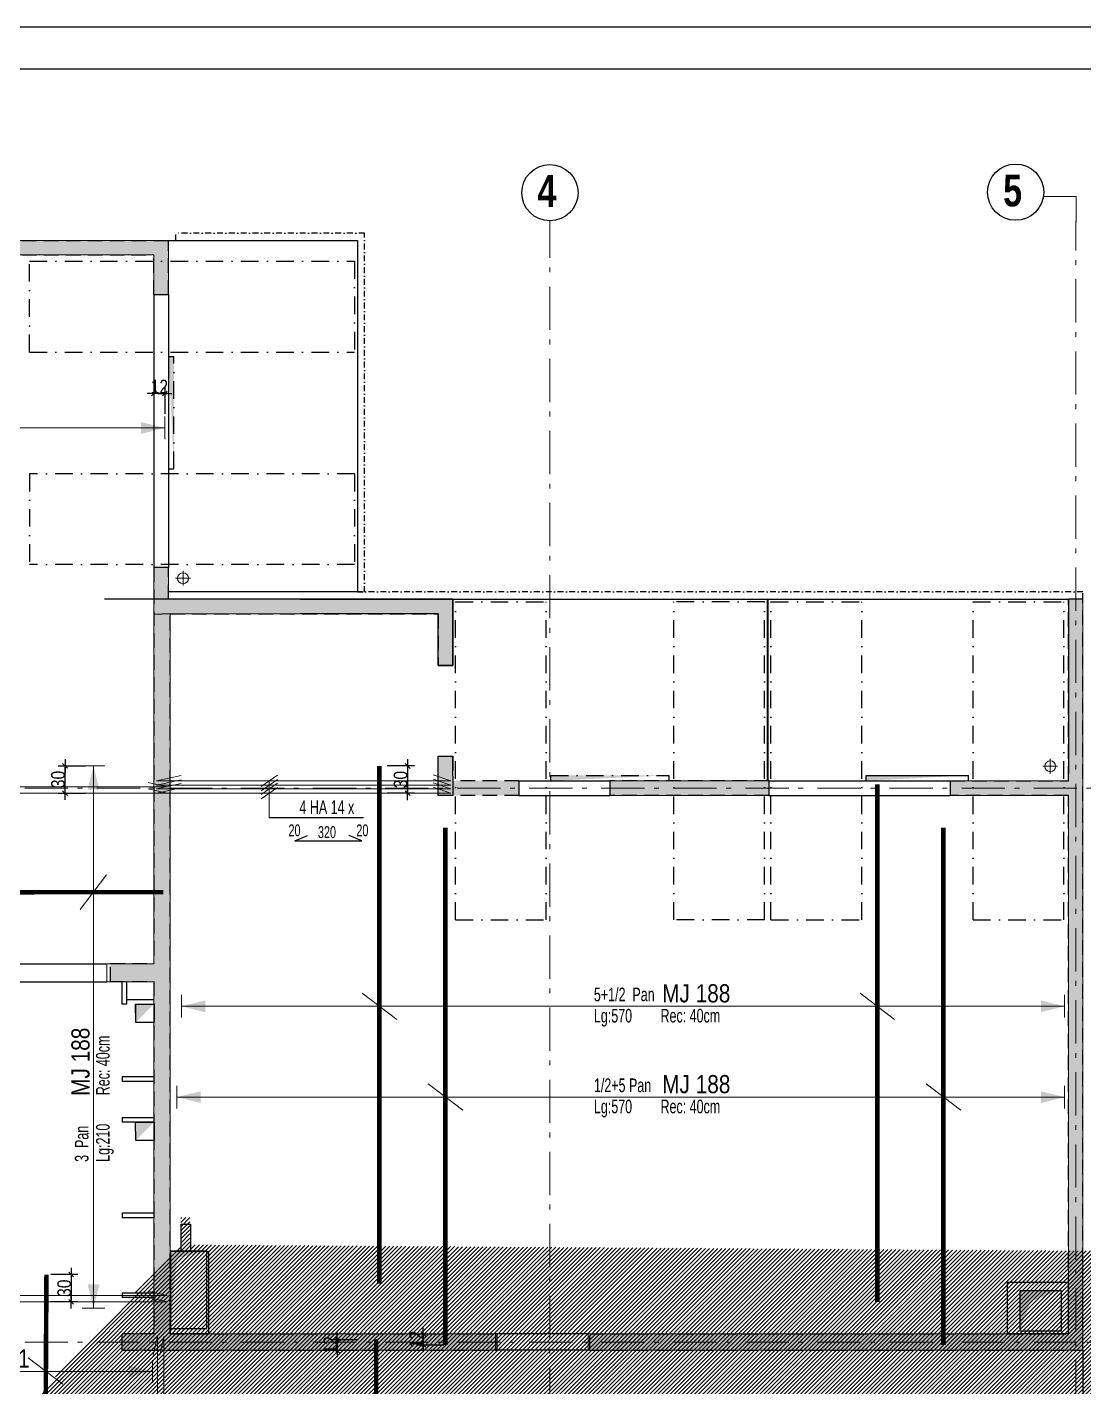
# Model space of a CAD drawing. Header units: centimetres. Extents: x 35662 to 42652, y -17547 to -13347.
# Drawn here: x 38978 to 40141, y -14844 to -13347 of the extents above; entities that cross this region are included whole.
import ezdxf
from ezdxf.enums import TextEntityAlignment as Align

# ---------------------------------------------------------------- set-up
doc = ezdxf.new("R2010")
doc.units = ezdxf.units.CM
doc.header["$LTSCALE"] = 25.4
doc.header["$PDMODE"] = 1
doc.header["$PDSIZE"] = -2
for name, pattern in [('CACHEX2', [19.05, 12.7, -6.35]), ('Style de ligne -6', [1.04164, 0.625, -0.20828, 0.06943, -0.13893]), ('TIRETPTX2', [50.8, 25.4, -12.7, 0, -12.7])]:
    doc.linetypes.add(name, pattern=pattern)
for name, color, linetype in [('01_ARMA_INF', 50, 'Continuous'), ('01_cote_gen', 4, 'Continuous'), ('01_linteaux', 2, 'Continuous'), ('01_murs_sup', 2, 'CACHEX2'), ('01_poch_poteaux', 250, 'Continuous'), ('01_resv', 32, 'Continuous'), ('01_texte', 230, 'Continuous'), ('AA_COTES', 2, 'Continuous')]:
    doc.layers.add(name, color=color, linetype=linetype)
for name, color, linetype, lineweight in [('01_murs_coup', 5, 'Continuous', 60), ('01_résv', 32, 'Continuous', 9), ('01_tram_axes', 2, 'TIRETPTX2', 9), ('B Général', 7, 'Continuous', 5)]:
    doc.layers.add(name, color=color, linetype=linetype, lineweight=lineweight)
doc.styles.add('impact', font='impact.ttf')
doc.styles.add('PATIO', font='ARIALN.TTF')
doc.styles.add('STYLE2', font='ARIALN.TTF')
doc.dimstyles.new('JB50', dxfattribs={"dimscale": 0.1, "dimtxt": 150, "dimasz": 15, "dimexe": 0.1, "dimexo": 0.1, "dimgap": 0.09, "dimtad": 1, "dimdec": 1, "dimdsep": 46, "dimtxsty": 'STYLE2', "dimblk1": 'BOND_G', "dimblk2": 'BOND_D', "dimsah": 1, "dimcen": 1.5, "dimdle": 0.01, "dimse1": 1, "dimse2": 1, "dimclrd": 4, "dimclre": 2, "dimclrt": 6, "dimazin": 2, "dimtfac": 2.333333, "dimtdec": 1, "dimtix": 1, "dimtmove": 2, "dimatfit": 3, "dimldrblk": 'BOND_G', "dimfxl": 1, "dimtolj": 1, "dimtzin": 0, "dimarcsym": 0})
pattern_1 = [(135, (-1376.8596, -4351.756), (-11.2253202, 9e-16), [7.9375, -7.9375])]

# ---------------------------------------------------------------- blocks, each defined once
blk = doc.blocks.new('BOND_G')
at = {"layer": 'AA_COTES', "color": 0}
for p, q in [((0, -5), (0, 15)), ((5, 0), (-5, 0)), ((1.77, 1.77), (-1.77, -1.77))]:
    blk.add_line(p, q, dxfattribs=at)
blk = doc.blocks.new('BOND_D')
at = {"layer": 'AA_COTES', "color": 0}
for p, q in [((5, 0), (-5, 0)), ((-1.77, -1.77), (1.77, 1.77)), ((0, 5), (0, -15))]:
    blk.add_line(p, q, dxfattribs=at)
blk = doc.blocks.new('*D6')
at = {"color": 4, "lineweight": -2, "transparency": 16777216}
for p, q in [((39414.1, -14784.1), (39414.1, -14782.6)), ((39414.1, -14785.6), (39414.1, -14797.6)), ((39414.1, -14799.1), (39414.1, -14800.6))]:
    blk.add_line(p, q, dxfattribs=at)
at = {"layer": 'Defpoints', "color": 0, "transparency": 16777216}
for p in [(39417.5, -14785.6), (39414.1, -14797.6), (39877, -14797.6)]:
    blk.add_point(p, dxfattribs=at)
at = {"color": 4, "lineweight": -2, "transparency": 16777216, "xscale": 1.5, "yscale": 1.5, "zscale": 1.5}
for name, p, rotation in [('BOND_G', (39414.1, -14785.6), 270), ('BOND_D', (39414.1, -14797.6), 90)]:
    blk.add_blockref(name, p, dxfattribs=dict(at, rotation=rotation))
at = {"color": 6, "transparency": 16777216, "insert": (39406.5, -14791.6), "char_height": 15, "attachment_point": 5, "rotation": 90, "style": 'STYLE2'}
blk.add_mtext('\\A1;12', dxfattribs=at)
blk = doc.blocks.new('*D7')
at = {"color": 4, "lineweight": -2, "transparency": 16777216}
blk.add_line((39396.8, -14161.7), (39396.8, -14188.7), dxfattribs=at)
at = {"layer": 'Defpoints', "color": 0, "transparency": 16777216}
for p in [(39365.7, -14160.2), (39383.9, -14190.2), (39396.8, -14190.2)]:
    blk.add_point(p, dxfattribs=at)
at = {"color": 4, "lineweight": -2, "transparency": 16777216, "xscale": 1.5, "yscale": 1.5, "zscale": 1.5}
for name, p, rotation in [('BOND_G', (39396.8, -14160.2), 90), ('BOND_D', (39396.8, -14190.2), 270)]:
    blk.add_blockref(name, p, dxfattribs=dict(at, rotation=rotation))
at = {"color": 6, "transparency": 16777216, "insert": (39389.1, -14175.2), "char_height": 15, "attachment_point": 5, "rotation": 90, "style": 'STYLE2'}
blk.add_mtext('\\A1;30', dxfattribs=at)
blk = doc.blocks.new('*D11')
at = {"color": 4, "lineweight": -2, "transparency": 16777216}
for p, q in [((39319.3, -14790.1), (39319.3, -14788.6)), ((39319.3, -14791.6), (39319.3, -14803.6)), ((39319.3, -14805.1), (39319.3, -14806.6))]:
    blk.add_line(p, q, dxfattribs=at)
at = {"layer": 'Defpoints', "color": 0, "transparency": 16777216}
for p in [(39319.3, -14803.6), (39349.4, -14803.6), (39362.2, -14791.6)]:
    blk.add_point(p, dxfattribs=at)
at = {"color": 4, "lineweight": -2, "transparency": 16777216, "xscale": 1.5, "yscale": 1.5, "zscale": 1.5}
for name, p, rotation in [('BOND_G', (39319.3, -14791.6), 270), ('BOND_D', (39319.3, -14803.6), 90)]:
    blk.add_blockref(name, p, dxfattribs=dict(at, rotation=rotation))
at = {"color": 6, "transparency": 16777216, "insert": (39311.8, -14797.6), "char_height": 15, "attachment_point": 5, "rotation": 90, "style": 'STYLE2'}
blk.add_mtext('\\A1;12', dxfattribs=at)
blk = doc.blocks.new('*D13')
at = {"color": 4, "lineweight": -2, "transparency": 16777216}
blk.add_line((39026.3, -14721.7), (39026.3, -14748.7), dxfattribs=at)
at = {"layer": 'Defpoints', "color": 0, "transparency": 16777216}
for p in [(38999.1, -14720.2), (38990, -14750.2), (39026.3, -14750.2)]:
    blk.add_point(p, dxfattribs=at)
at = {"color": 4, "lineweight": -2, "transparency": 16777216, "xscale": 1.5, "yscale": 1.5, "zscale": 1.5}
for name, p, rotation in [('BOND_G', (39026.3, -14720.2), 90), ('BOND_D', (39026.3, -14750.2), 270)]:
    blk.add_blockref(name, p, dxfattribs=dict(at, rotation=rotation))
at = {"color": 6, "transparency": 16777216, "insert": (39018.7, -14735.2), "char_height": 15, "attachment_point": 5, "rotation": 90, "style": 'STYLE2'}
blk.add_mtext('\\A1;30', dxfattribs=at)
blk = doc.blocks.new('*D15')
at = {"color": 4, "lineweight": -2, "transparency": 16777216}
blk.add_line((39019.6, -14188.6), (39019.6, -14161.6), dxfattribs=at)
at = {"layer": 'Defpoints', "color": 0, "transparency": 16777216}
for p in [(39019.6, -14160.1), (39028.7, -14160.1), (39028.7, -14190.1)]:
    blk.add_point(p, dxfattribs=at)
at = {"color": 4, "lineweight": -2, "transparency": 16777216, "xscale": 1.5, "yscale": 1.5, "zscale": 1.5}
for name, p, rotation in [('BOND_D', (39019.6, -14160.1), 90), ('BOND_G', (39019.6, -14190.1), 270)]:
    blk.add_blockref(name, p, dxfattribs=dict(at, rotation=rotation))
at = {"color": 6, "transparency": 16777216, "insert": (39011.9, -14175.1), "char_height": 15, "attachment_point": 5, "rotation": 90, "style": 'STYLE2'}
blk.add_mtext('\\A1;30', dxfattribs=at)
blk = doc.blocks.new('*D16')
at = {"color": 4, "lineweight": -2, "transparency": 16777216}
for p, q in [((39116, -13750.1), (39114.5, -13750.1)), ((39129.5, -13750.1), (39117.5, -13750.1)), ((39131, -13750.1), (39132.5, -13750.1))]:
    blk.add_line(p, q, dxfattribs=at)
at = {"layer": 'Defpoints', "color": 0, "transparency": 16777216}
for p in [(39117.5, -13750.1), (39117.5, -13763.1), (39129.5, -13775.6)]:
    blk.add_point(p, dxfattribs=at)
at = {"color": 4, "lineweight": -2, "transparency": 16777216, "xscale": 1.5, "yscale": 1.5, "zscale": 1.5}
blk.add_blockref('BOND_D', (39117.5, -13750.1), dxfattribs=at)
at = {"color": 4, "lineweight": -2, "transparency": 16777216, "xscale": 1.5, "yscale": 1.5, "zscale": 1.5, "rotation": 180}
blk.add_blockref('BOND_G', (39129.5, -13750.1), dxfattribs=at)
at = {"color": 6, "transparency": 16777216, "insert": (39123.5, -13742.5), "char_height": 15, "attachment_point": 5, "style": 'STYLE2'}
blk.add_mtext('\\A1;12', dxfattribs=at)

msp = doc.modelspace()

# ---------------------------------------------------------------- hatches: boundary and pattern name
at = {"layer": '01_murs_sup'}
h = msp.add_hatch(dxfattribs=at)
h.set_pattern_fill('DASH', color=256, scale=2.5, angle=135)
h.set_pattern_definition(pattern_1)
h.paths.add_polyline_path([(38178.58, -13671.44), (38173.7, -13656.19, 0.053996), (37933.23, -13774.64), (37942.35, -13787.8, -0.0537335)])
h.paths.add_polyline_path([(37779.47, -13911.19, -0.0212749), (37860.14, -13844.74), (37851.02, -13831.57, 0.0228439), (37763.47, -13904.08), (37763.47, -14117.54), (37779.47, -14117.54)])
h.paths.add_polyline_path([(39133.48, -13581.57), (38657.44, -13581.57), (38657.44, -13597.57), (39117.48, -13597.57), (39117.48, -13641.58), (39133.48, -13641.58)])
h.paths.add_polyline_path([(39446.48, -13976.58), (39133.48, -13976.58), (39133.48, -13941.58), (39117.48, -13941.58), (39117.48, -14377.56), (39069.48, -14377.56), (39069.48, -14397.56), (39117.48, -14397.56), (39117.48, -14785.56), (39082.48, -14785.56), (39082.48, -14803.56), (39495.48, -14803.56), (39495.48, -14785.56), (39135.47, -14785.56), (39135.47, -13992.58), (39430.48, -13992.58), (39430.48, -14049.58), (39446.48, -14049.58)])
h = msp.add_hatch(dxfattribs=at)
h.set_pattern_fill('DASH', color=256, scale=2.5, angle=135)
h.set_pattern_definition(pattern_1)
h.paths.add_polyline_path([(38385.48, -13615.73, -0.0351438), (38557.04, -13597.57), (38557.04, -13590.51), (38556.88, -13581.57, 0.0587084), (38268.95, -13625.72), (38273.83, -13640.97, -0.0191623), (38365.48, -13619.45), (38365.48, -14460.51), (38574.48, -14460.51), (38574.48, -14785.56), (38333.48, -14785.56), (38333.48, -14803.56), (38592.48, -14803.56), (38592.48, -14755.56), (38767.48, -14755.56), (38767.48, -14552.56), (38932.48, -14552.56), (38932.48, -14755.56), (38952.48, -14755.56), (38952.48, -14530.56), (38932.48, -14530.56), (38932.48, -14536.56), (38592.48, -14536.56), (38592.48, -14196.56), (38932.48, -14196.56), (38932.48, -14397.56), (38967.48, -14397.56), (38967.48, -14377.56), (38952.48, -14377.56), (38952.48, -14176.56), (38574.48, -14176.56), (38574.48, -14442.51), (38385.48, -14442.51)])
h.paths.add_polyline_path([(38665.48, -14556.56), (38665.48, -14735.56), (38592.48, -14735.56), (38592.48, -14556.56)], flags=16)
h.paths.add_polyline_path([(38747.48, -14556.56), (38747.48, -14735.56), (38683.48, -14735.56), (38683.48, -14556.56)], flags=16)
h.paths.add_polyline_path([(39519.48, -14176.56), (39446.48, -14176.56), (39446.48, -14149.58), (39430.48, -14149.58), (39430.48, -14192.56), (39519.48, -14192.56)])
h.paths.add_polyline_path([(39794.48, -14176.56), (39619.48, -14176.56), (39619.48, -14192.56), (39794.48, -14192.56)], flags=17)
h.paths.add_polyline_path([(40140.48, -13976.56), (40124.48, -13976.56), (40124.48, -14176.56), (39994.48, -14176.56), (39994.48, -14192.56), (40124.48, -14192.56), (40124.48, -14785.56), (39597.48, -14785.56), (39597.48, -14803.56), (40140.48, -14803.56)])
at = {"layer": '01_poch_poteaux'}
h = msp.add_hatch(color=256, dxfattribs=at)
h.dxf.hatch_style = 1
h.paths.add_polyline_path([(39278.59, -13976.58), (39133.48, -13976.58), (39117.48, -13976.58), (39117.48, -13993.31), (39135.47, -13992.58), (39135.47, -13992.54), (39278.59, -13992.54)])
h = msp.add_hatch(color=256, dxfattribs=at)
h.dxf.hatch_style = 1
h.paths.add_polyline_path([(39369.84, -13976.64), (39278.59, -13976.58), (39278.59, -13992.54), (39369.84, -13992.54)])
at = {"layer": '01_résv'}
h = msp.add_hatch(dxfattribs=at)
h.set_pattern_fill('ANSI31', color=256)
h.set_pattern_definition([(45, (33932.1135, -19078.7956), (-2.245064, 2.245064), [])])
h.paths.add_polyline_path([(40172.39, -15042.56), (40172.39, -15072.59), (40182.39, -15072.59), (40182.39, -15042.62)], flags=17)
h.paths.add_polyline_path([(38544.12, -14511.48), (38544.12, -14581.48), (38554.12, -14581.48), (38554.12, -14511.48)])
h.paths.add_polyline_path([(38775.31, -14971.93), (38775.71, -15031.93), (38785.71, -15031.93), (38785.31, -14971.93)], flags=17)
h.paths.add_polyline_path([(38544.85, -14966.84), (38474.85, -14966.84), (38474.85, -14976.84), (38544.85, -14976.84)], flags=17)
h.paths.add_polyline_path([(38564.85, -14966.84), (38624.85, -14966.84), (38624.85, -14976.84), (38564.85, -14976.84)], flags=17)
h.paths.add_polyline_path([(37763.92, -15769.56), (37763.92, -15709.56), (37773.92, -15709.56), (37773.92, -15769.56)], flags=17)
h.paths.add_polyline_path([(38495.18, -14432.47), (38435.18, -14432.47), (38435.18, -14422.47), (38495.18, -14422.47)])
edge = h.paths.add_edge_path()
edge.add_line((40778.06, -15120.54), (40818.06, -15120.54))
edge.add_line((40818.06, -15120.54), (40846.67, -15148.83))
edge.add_line((40846.67, -15148.83), (40849.82, -15145.68))
edge.add_line((40849.82, -15145.68), (40853.18, -15142.31))
edge.add_line((40853.18, -15142.31), (40853.74, -15141.76))
edge.add_line((40853.74, -15141.76), (40819.08, -15107.1))
edge.add_line((40778.4, -15120.54), (40778.4, -15110.54))
edge.add_line((40778.4, -15110.54), (40822.52, -15110.54))
edge.add_line((40170.1, -14687.41), (40170, -14687.41))
edge.add_line((40170, -14687.41), (40170.02, -14664.36))
edge.add_line((40170.02, -14664.36), (40180.02, -14664.36))
edge.add_line((40180.02, -14664.36), (40180.12, -14694.4))
edge.add_line((40180.12, -14694.4), (40170, -14694.34))
edge.add_line((39147.25, -14687.41), (39147.15, -14687.41))
edge.add_line((39147.15, -14687.41), (39147.15, -14657.41))
edge.add_line((39147.15, -14657.41), (39157.15, -14657.41))
edge.add_line((39157.15, -14657.41), (39157.15, -14687.41))
edge.add_line((39157.15, -14687.41), (39147.15, -14687.41))
edge.add_line((37455.95, -16464.54), (37539.35, -16464.56))
edge.add_line((37539.35, -16464.56), (37539.75, -16474.52))
edge.add_line((37539.75, -16474.52), (37459.74, -16474.5))
edge.add_line((37459.74, -16474.5), (37459.34, -16467.9))
h.paths.add_polyline_path([(40853.92, -14589.64), (40846.85, -14582.57), (40818.16, -14610.86), (40778.16, -14610.86), (40778.16, -14620.86), (40822.3, -14620.86)])

# ---------------------------------------------------------------- linework, layer by layer
at = {"layer": '01_ARMA_INF', "linetype": 'Continuous', "lineweight": 0, "const_width": 5, "flags": 128}
for points in [[(39365.71, -14160.22), (39365.79, -14730.22)], [(39914.1, -14180.56), (39914.19, -14750.56)], [(39438.38, -14228.2), (39438.46, -14797.6)], [(39986.77, -14228.2), (39986.86, -14797.6)], [(38942.71, -14299.27), (39127.71, -14299.12)], [(38999.1, -14720.2), (38997.78, -14945.56)], [(39362.23, -14791.56), (39362.25, -14945.56)]]:
    msp.add_lwpolyline(points, dxfattribs=at)
at = {"layer": '01_cote_gen'}
msp.add_line((42651.79, -13346.82), (35661.79, -13346.82), dxfattribs=at)
at = {"layer": '01_linteaux', "linetype": 'TIRETPTX2', "ltscale": 0.01}
for p, q in [((39349.48, -13573.58), (39141.48, -13573.57)), ((39141.48, -13581.57), (39141.48, -13573.57)), ((39349.48, -13968.55), (39349.48, -13573.58)), ((39341.48, -13968.55), (39349.48, -13968.55)), ((40140.48, -13968.56), (39341.48, -13968.55)), ((40140.48, -13976.56), (40140.48, -13968.56))]:
    msp.add_line(p, q, dxfattribs=at)
at = {"layer": '01_linteaux'}
for p, q in [((39133.48, -13581.57), (39341.48, -13581.58)), ((39341.48, -13581.58), (39341.48, -13968.55)), ((39117.48, -13641.57), (39117.48, -13941.53)), ((39133.48, -13641.57), (39133.48, -13941.53)), ((39341.48, -13968.55), (39133.48, -13968.53)), ((39446.48, -13976.56), (40124.48, -13976.56)), ((39446.48, -13976.56), (39792.98, -13976.56)), ((39792.98, -14176.56), (39792.98, -13976.56)), ((39793.98, -14176.56), (39793.98, -13976.56)), ((39793.98, -13976.56), (40124.48, -13976.56)), ((40124.48, -13976.56), (40124.48, -14168.56)), ((39901.98, -14170.56), (40014.48, -14170.56)), ((39901.98, -14176.56), (39901.98, -14170.56)), ((40014.48, -14176.56), (40014.48, -14170.56)), ((39519.48, -14176.56), (39619.48, -14176.56)), ((39794.48, -14176.56), (39994.48, -14176.56)), ((39519.48, -14192.56), (39619.48, -14192.56)), ((39794.48, -14192.56), (39994.48, -14192.56)), ((38962.48, -14378.06), (39065.48, -14378.06)), ((38962.48, -14398.06), (39065.48, -14398.06)), ((39082.5, -14422.56), (39082.51, -14398.06)), ((39082.5, -14422.56), (39082.51, -14398.06)), ((39087.5, -14422.56), (39087.51, -14398.06)), ((39087.5, -14422.56), (39087.51, -14398.06)), ((39087.5, -14417.56), (39087.5, -14398.06)), ((39087.5, -14422.56), (39082.5, -14422.56)), ((39117.48, -14417.56), (39087.5, -14417.56)), ((39117.48, -14502.56), (39082.48, -14502.56)), ((39082.48, -14502.56), (39082.48, -14507.56)), ((39117.48, -14502.56), (39082.48, -14502.56)), ((39117.48, -14502.56), (39117.48, -14507.56)), ((39117.48, -14507.56), (39082.48, -14507.56)), ((39117.48, -14507.56), (39082.48, -14507.56)), ((39117.48, -14547.56), (39082.48, -14547.56)), ((39082.48, -14547.56), (39082.48, -14552.56)), ((39117.48, -14547.56), (39082.48, -14547.56)), ((39117.48, -14547.56), (39117.48, -14552.56)), ((39117.48, -14552.56), (39082.48, -14552.56)), ((39117.48, -14552.56), (39082.48, -14552.56)), ((39117.48, -14652.56), (39082.48, -14652.56)), ((39082.48, -14652.56), (39082.48, -14657.56)), ((39117.48, -14652.56), (39082.48, -14652.56)), ((39117.48, -14652.56), (39117.48, -14657.56)), ((39117.48, -14657.56), (39082.48, -14657.56)), ((39117.48, -14657.56), (39082.48, -14657.56)), ((39117.48, -14740.56), (39082.48, -14740.56)), ((39082.48, -14740.56), (39082.48, -14745.56)), ((39117.48, -14740.56), (39082.48, -14740.56)), ((39117.48, -14740.56), (39117.48, -14745.56)), ((39117.48, -14745.56), (39082.48, -14745.56)), ((39117.48, -14745.56), (39082.48, -14745.56)), ((39595.48, -14785.56), (39493.48, -14785.56)), ((39595.48, -14803.56), (39493.48, -14803.56)), ((40140.48, -14803.56), (40140.48, -14933.56))]:
    msp.add_line(p, q, dxfattribs=at)
at = {"layer": '01_linteaux', "linetype": 'TIRETPTX2', "ltscale": 0.03}
for p, q in [((38980.48, -13704.56), (38980.48, -13604.56)), ((38980.48, -13604.56), (39338.48, -13604.56)), ((39338.48, -13604.56), (39338.48, -13704.56)), ((38980.48, -13704.56), (39338.48, -13704.56)), ((39133.48, -13709.56), (39139.48, -13709.56)), ((39139.48, -13833.52), (39139.48, -13709.56)), ((39338.48, -13838.53), (38980.48, -13838.52)), ((38980.48, -13838.52), (38980.48, -13938.52)), ((39139.48, -13833.52), (39133.48, -13833.52)), ((39338.48, -13838.53), (39338.48, -13938.53)), ((39338.48, -13938.53), (38980.48, -13938.52)), ((39549.48, -14329.56), (39549.48, -13979.56)), ((39789.98, -13979.56), (39689.98, -13979.56)), ((39689.98, -14329.56), (39689.98, -13979.56)), ((39789.98, -14329.56), (39789.98, -13979.56)), ((39796.98, -13979.56), (39896.98, -13979.56)), ((39796.98, -14329.56), (39796.98, -13979.56)), ((39896.98, -14329.56), (39896.98, -13979.56)), ((40019.48, -13979.56), (40119.48, -13979.56)), ((40019.48, -14329.56), (40019.48, -13979.56)), ((40119.48, -14329.56), (40119.48, -13979.56)), ((39554.48, -14170.56), (39684.98, -14170.56)), ((39554.48, -14176.56), (39554.48, -14170.56)), ((39684.98, -14176.56), (39684.98, -14170.56)), ((39449.48, -14329.56), (39549.48, -14329.56)), ((39789.98, -14329.56), (39689.98, -14329.56)), ((39796.98, -14329.56), (39896.98, -14329.56)), ((40019.48, -14329.56), (40119.48, -14329.56))]:
    msp.add_line(p, q, dxfattribs=at)
at = {"layer": '01_linteaux', "lineweight": 0}
for p, q in [((39149.48, -13945.37), (39149.48, -13961.68)), ((39141.32, -13953.53), (39157.63, -13953.53)), ((40096.32, -14160.56), (40112.63, -14160.56)), ((40104.48, -14152.4), (40104.48, -14168.71))]:
    msp.add_line(p, q, dxfattribs=at)
at = {"layer": '01_linteaux', "ltscale": 200}
msp.add_line((39894.48, -14176.56), (39994.48, -14176.56), dxfattribs=at)
at = {"layer": '01_linteaux', "linetype": 'TIRETPTX2', "ltscale": 0.03}
msp.add_lwpolyline([(39449.48, -14329.56), (39449.48, -13979.56), (39549.48, -13979.56)], dxfattribs=at)
at = {"layer": '01_linteaux', "flags": 128}
msp.add_lwpolyline([(39117.48, -14422.56), (39117.48, -14442.56), (39097.48, -14442.56), (39097.48, -14422.56)], close=True, dxfattribs=at)
at = {"layer": '01_linteaux', "lineweight": 0}
for centre in [(39149.48, -13953.53), (40104.48, -14160.56)]:
    msp.add_circle(centre, 6, dxfattribs=at)
at = {"layer": '01_linteaux', "linetype": 'TIRETPTX2', "ltscale": 0.03}
for points in [[(39133.48, -13709.56), (39139.48, -13709.56), (39139.48, -13833.52)], [(39554.48, -14176.56), (39554.48, -14170.56), (39684.98, -14170.56)]]:
    msp.add_solid(points, dxfattribs=at)
at = {"layer": '01_linteaux'}
msp.add_solid([(39901.98, -14176.56), (39901.98, -14170.56), (40014.48, -14170.56)], dxfattribs=at)
at = {"layer": '01_murs_coup', "linetype": 'Continuous', "lineweight": 18}
for p, q in [((39133.48, -13581.57), (38657.04, -13581.57)), ((39133.48, -13581.57), (38746.48, -13581.57)), ((39133.48, -13641.57), (39133.48, -13581.57)), ((39117.48, -13597.57), (38657.04, -13597.57)), ((39117.48, -13597.57), (38746.48, -13597.57)), ((39117.48, -13641.57), (39117.48, -13597.57)), ((39133.48, -13641.57), (39117.48, -13641.57)), ((39117.48, -13941.53), (39133.48, -13941.53)), ((40124.48, -14176.56), (40124.48, -13976.56)), ((40124.48, -13976.56), (40140.48, -13976.56)), ((40140.48, -14803.56), (40140.48, -13976.56)), ((39519.48, -14176.56), (39519.48, -14192.56)), ((39794.48, -14176.56), (39619.48, -14176.56)), ((39794.48, -14176.56), (39619.48, -14176.56)), ((39619.48, -14176.56), (39619.48, -14192.56)), ((39794.48, -14176.56), (39794.48, -14192.56)), ((40124.48, -14176.56), (39994.48, -14176.56)), ((40124.48, -14176.56), (39994.48, -14176.56)), ((39994.48, -14176.56), (39994.48, -14192.56)), ((39794.48, -14192.56), (39619.48, -14192.56)), ((39794.48, -14192.56), (39619.48, -14192.56)), ((40124.48, -14192.56), (39994.48, -14192.56)), ((40124.48, -14192.56), (39994.48, -14192.56)), ((40124.48, -14785.56), (40124.48, -14192.56)), ((40124.48, -14785.56), (40124.48, -14202.56)), ((39065.48, -14378.06), (39065.48, -14398.06)), ((39065.68, -14378.06), (39117.48, -14378.06)), ((39065.48, -14398.06), (39117.48, -14398.06)), ((39117.48, -14398.06), (39117.48, -14785.56)), ((39117.48, -14398.06), (39117.48, -14785.56)), ((39117.48, -14398.06), (39117.48, -14417.56)), ((39082.48, -14785.56), (39117.48, -14785.56)), ((39082.48, -14785.56), (39117.48, -14785.56)), ((39082.48, -14803.56), (39082.48, -14785.56)), ((39135.48, -14785.56), (39493.48, -14785.56)), ((39493.48, -14803.56), (39493.48, -14785.56)), ((39595.48, -14785.56), (40124.48, -14785.56)), ((39595.48, -14803.56), (39595.48, -14785.56)), ((39082.48, -14803.56), (39493.48, -14803.56)), ((39082.48, -14803.56), (39493.48, -14803.56)), ((39595.48, -14803.56), (40140.48, -14803.56)), ((39595.48, -14803.56), (40140.48, -14803.56))]:
    msp.add_line(p, q, dxfattribs=at)
for points in [[(39117.48, -13985.54), (39117.48, -14311.06), (39117.48, -13941.53)], [(39446.43, -14049.54), (39446.48, -13976.54), (39133.48, -13976.54), (39133.48, -13941.53)], [(39430.43, -14049.54), (39430.48, -13992.54), (39135.48, -13992.54)], [(39430.48, -14192.56), (39434.6, -14192.56)]]:
    msp.add_lwpolyline(points, dxfattribs=at)
for points in [[(39117.48, -13992.54), (39117.48, -14378.06)], [(39135.48, -13992.54), (39135.48, -14785.56)]]:
    msp.add_lwpolyline(points, close=True, dxfattribs=at)
at = {"layer": '01_murs_sup', "ltscale": 0.05}
for p, q in [((38657.44, -13581.57), (39133.48, -13581.57)), ((39133.48, -13641.58), (39133.48, -13581.57)), ((38657.44, -13597.57), (39117.48, -13597.57)), ((39117.48, -13641.58), (39117.48, -13597.57)), ((39133.48, -13641.58), (39117.48, -13641.58)), ((39133.48, -13941.58), (39117.48, -13941.58)), ((39117.48, -13941.58), (39117.48, -14377.56)), ((39133.48, -13976.58), (39133.48, -13941.58)), ((40140.48, -13976.56), (40124.48, -13976.56)), ((40124.48, -14176.56), (40124.48, -13976.56)), ((40140.48, -14803.56), (40140.48, -13976.56)), ((39519.48, -14176.56), (39446.48, -14176.56)), ((39519.48, -14176.56), (39519.48, -14192.56)), ((39794.48, -14176.56), (39619.48, -14176.56)), ((39619.48, -14176.56), (39619.48, -14192.56)), ((39794.48, -14176.56), (39794.48, -14192.56)), ((39994.48, -14176.56), (39994.48, -14192.56)), ((39994.48, -14176.56), (40124.48, -14176.56)), ((39519.48, -14192.56), (39430.48, -14192.56)), ((39794.48, -14192.56), (39619.48, -14192.56)), ((40124.48, -14192.56), (39994.48, -14192.56)), ((40124.48, -14785.56), (40124.48, -14192.56)), ((39069.48, -14377.56), (39117.48, -14377.56)), ((39069.48, -14397.56), (39069.48, -14377.56)), ((39069.48, -14397.56), (39117.48, -14397.56)), ((39117.48, -14397.56), (39117.48, -14785.56)), ((39082.48, -14803.56), (39082.48, -14785.56)), ((39117.48, -14785.56), (39082.48, -14785.56)), ((39135.47, -14785.56), (39495.48, -14785.56)), ((39495.48, -14803.56), (39495.48, -14785.56)), ((39597.48, -14785.56), (40124.48, -14785.56)), ((39597.48, -14803.56), (39597.48, -14785.56)), ((39082.48, -14803.56), (39495.48, -14803.56)), ((39597.48, -14803.56), (40140.48, -14803.56))]:
    msp.add_line(p, q, dxfattribs=at)
for points in [[(39135.47, -14785.56), (39135.47, -13992.58), (39430.48, -13992.58), (39430.48, -14049.58)], [(39430.48, -14192.56), (39430.48, -14149.58), (39446.48, -14149.58), (39446.48, -14176.56)]]:
    msp.add_lwpolyline(points, dxfattribs=at)
at = {"layer": '01_poch_poteaux'}
for p, q in [((39148.85, -13976.58), (39062.91, -13976.58)), ((39278.59, -13976.58), (39446.48, -13976.69)), ((39446.48, -13976.69), (39446.48, -14049.58)), ((39135.48, -13992.58), (39117.48, -13993.31)), ((39430.48, -13992.58), (39278.59, -13992.54)), ((39430.48, -14049.54), (39430.48, -13992.58)), ((39446.48, -14049.58), (39430.48, -14049.54)), ((39430.48, -14192.56), (39430.48, -14149.61)), ((39430.48, -14149.61), (39446.43, -14149.61)), ((39446.43, -14149.61), (39446.48, -14192.56)), ((39446.48, -14176.56), (39446.48, -14192.56)), ((39446.48, -14192.56), (39430.48, -14192.56))]:
    msp.add_line(p, q, dxfattribs=at)
msp.add_lwpolyline([(39430.48, -14049.58), (39446.48, -14049.58), (39446.48, -13976.58), (39133.48, -13976.58), (39117.48, -13976.58)], dxfattribs=at)
at = {"layer": '01_resv'}
for p, q in [((39097.31, -14422.56), (39117.55, -14422.56)), ((39097.55, -14442.56), (39097.31, -14422.56)), ((39117.55, -14422.56), (39117.55, -14442.56)), ((39117.55, -14442.56), (39097.55, -14442.56)), ((39097.31, -14552.56), (39117.55, -14552.56)), ((39097.55, -14572.56), (39097.31, -14552.56)), ((39117.55, -14552.56), (39117.55, -14572.56)), ((39117.55, -14572.56), (39097.55, -14572.56)), ((39147.55, -14694.56), (39147.55, -14664.56)), ((39147.55, -14664.56), (39157.55, -14664.56)), ((39157.55, -14664.56), (39157.55, -14694.56)), ((39135.55, -14694.56), (39135.55, -14779.56)), ((39175.55, -14694.56), (39135.55, -14694.56)), ((39175.55, -14779.56), (39175.55, -14694.56)), ((40071.47, -14782.57), (40071.47, -14737.57)), ((40071.47, -14737.57), (40116.47, -14737.57)), ((40116.47, -14737.57), (40116.47, -14782.57)), ((39135.55, -14779.56), (39175.55, -14779.56)), ((40116.47, -14782.57), (40071.47, -14782.57))]:
    msp.add_line(p, q, dxfattribs=at)
for points in [[(39135.55, -14694.56), (39177.55, -14694.56), (39177.55, -14785.56), (39135.55, -14785.56)], [(40057.4, -14728.56), (40124.4, -14728.56), (40124.4, -14785.56), (40057.4, -14785.56)]]:
    msp.add_lwpolyline(points, close=True, dxfattribs=at)
for points in [[(39097.55, -14442.56), (39097.55, -14422.56), (39117.55, -14422.56)], [(39097.55, -14572.56), (39097.55, -14552.56), (39117.55, -14552.56)], [(39135.55, -14779.56), (39135.55, -14694.56), (39142.87, -14701.72)], [(39135.55, -14694.56), (39175.55, -14694.56), (39142.87, -14701.72)], [(40071.47, -14737.57), (40116.47, -14737.57), (40082.67, -14749.51)], [(40071.47, -14782.57), (40071.47, -14737.57), (40082.67, -14749.51)]]:
    msp.add_solid(points, dxfattribs=at)
at = {"layer": '01_texte'}
for p, q in [((35711.79, -13392.7), (42601.79, -13392.7)), ((39272.79, -14242.54), (39286.61, -14236.71)), ((39272.79, -14242.54), (39346.3, -14242.54)), ((39346.3, -14242.54), (39332.48, -14236.71))]:
    msp.add_line(p, q, dxfattribs=at)
at = {"layer": '01_texte', "linetype": 'Continuous', "lineweight": 0}
for p, q in [((39129.48, -13775.58), (39129.48, -13800.54)), ((38372.48, -13788.06), (39129.48, -13788.06)), ((39038.41, -14160.12), (39063.37, -14160.12)), ((39050.89, -14757.16), (39050.89, -14160.12)), ((39120.16, -14176.55), (39147.51, -14170.79)), ((39120.16, -14181.4), (39147.51, -14175.65)), ((39235.39, -14182.83), (39253.37, -14170.28)), ((39235.39, -14187.68), (39253.37, -14175.13)), ((39444.29, -14176.55), (39424.89, -14169.86)), ((39444.29, -14181.4), (39424.89, -14174.71)), ((38936.35, -14183.04), (39131.93, -14183.04)), ((38936.35, -14190.12), (39131.93, -14190.12)), ((39131.93, -14183.04), (39111.14, -14178.4)), ((39131.93, -14190.12), (39111.14, -14185.48)), ((39120.16, -14176.55), (39444.29, -14176.55)), ((39120.16, -14185.37), (39147.51, -14179.61)), ((39120.16, -14181.4), (39444.29, -14181.4)), ((39120.16, -14190.22), (39147.51, -14184.47)), ((39120.16, -14185.37), (39444.29, -14185.37)), ((39120.16, -14190.22), (39444.29, -14190.22)), ((39235.39, -14191.65), (39253.37, -14179.1)), ((39235.39, -14196.5), (39253.37, -14183.95)), ((39244.38, -14216.95), (39244.38, -14176.55)), ((39444.29, -14185.37), (39424.89, -14178.68)), ((39444.29, -14190.22), (39424.89, -14183.53)), ((39036.39, -14318.24), (39065.4, -14280.17)), ((39147.82, -14412.36), (39147.82, -14437.32)), ((39346.71, -14410.33), (39384.78, -14439.34)), ((39895.11, -14410.33), (39933.18, -14439.34)), ((40120.31, -14412.36), (40120.31, -14437.32)), ((39147.82, -14424.84), (40120.31, -14424.84)), ((39142.85, -14512.36), (39142.85, -14537.32)), ((39419.51, -14510.33), (39457.58, -14539.34)), ((39967.91, -14510.33), (40005.98, -14539.34)), ((40120.31, -14512.36), (40120.31, -14537.32)), ((39142.85, -14524.84), (40120.31, -14524.84)), ((38936.35, -14743.11), (39131.93, -14743.11)), ((39131.93, -14743.11), (39111.14, -14738.48)), ((38936.35, -14750.19), (39131.93, -14750.19)), ((39038.41, -14757.16), (39063.37, -14757.16)), ((39131.93, -14750.19), (39111.14, -14745.56)), ((39121.43, -14788.24), (39116.79, -14809.02)), ((39121.43, -14948.16), (39121.43, -14788.24)), ((39128.51, -14788.24), (39123.87, -14809.02)), ((39128.51, -14948.16), (39128.51, -14788.24)), ((38978.99, -14812.01), (39017.06, -14841.02)), ((39115.72, -14814.38), (39115.72, -14839.34)), ((39115.72, -14826.86), (38701.38, -14826.86))]:
    msp.add_line(p, q, dxfattribs=at)
at = {"layer": '01_texte', "ltscale": 200}
msp.add_line((39244.38, -14216.95), (39348.14, -14216.95), dxfattribs=at)
at = {"layer": '01_texte'}
for centre in [(39553.52, -13529.04), (40066.42, -13528.46)]:
    msp.add_circle(centre, 30.98, dxfattribs=at)
at = {"layer": '01_texte', "linetype": 'Continuous', "lineweight": 0}
for points in [[(39129.48, -13788.06), (39103.38, -13781.6), (39103.38, -13788.06)], [(39129.48, -13788.06), (39103.38, -13794.52), (39103.38, -13788.06)], [(39050.89, -14160.12), (39044.43, -14186.22), (39050.89, -14186.22)], [(39050.89, -14160.12), (39057.35, -14186.22), (39050.89, -14186.22)], [(39147.82, -14424.84), (39173.92, -14418.38), (39173.92, -14424.84)], [(39147.82, -14424.84), (39173.92, -14431.3), (39173.92, -14424.84)], [(40120.31, -14424.84), (40094.21, -14418.38), (40094.21, -14424.84)], [(40120.31, -14424.84), (40094.21, -14431.3), (40094.21, -14424.84)], [(39142.85, -14524.84), (39168.95, -14518.38), (39168.95, -14524.84)], [(40120.31, -14524.84), (40094.21, -14518.38), (40094.21, -14524.84)], [(39142.85, -14524.84), (39168.95, -14531.3), (39168.95, -14524.84)], [(40120.31, -14524.84), (40094.21, -14531.3), (40094.21, -14524.84)], [(39050.89, -14757.16), (39044.43, -14731.06), (39050.89, -14731.06)], [(39050.89, -14757.16), (39057.35, -14731.06), (39050.89, -14731.06)], [(39115.72, -14826.86), (39089.63, -14820.4), (39089.63, -14826.86)], [(39115.72, -14826.86), (39089.63, -14833.32), (39089.63, -14826.86)]]:
    msp.add_solid(points, dxfattribs=at)
at = {"layer": '01_tram_axes', "ltscale": 2}
for p, q in [((40097.4, -13533.1), (40132.94, -13533.1)), ((40132.94, -13533.1), (40133.01, -13561.64))]:
    msp.add_line(p, q, dxfattribs=at)
at = {"layer": 'B Général', "color": 1, "linetype": 'Style de ligne -6', "lineweight": 13, "ltscale": 3, "true_color": 0xff0000}
for p, q in [((39553.55, -15743.85), (39553.52, -13560.02)), ((40132.55, -15656.31), (40132.52, -13560.02)), ((41880.18, -14184.56), (37130.6, -14184.56)), ((41880.18, -14794.56), (36930.81, -14794.56))]:
    msp.add_line(p, q, dxfattribs=at)
at = {"layer": 'B Général', "color": 7, "linetype": 'Continuous', "lineweight": 18}
msp.add_line((39595.48, -14785.56), (40124.48, -14785.56), dxfattribs=at)

# ---------------------------------------------------------------- texts
at = {"layer": '01_texte', "style": 'impact'}
for s, p in [('4', (39550.18, -13527.16)), ('5', (40063.08, -13526.58))]:
    msp.add_text(s, height=35, dxfattribs=at).set_placement(p, align=Align.MIDDLE_CENTER)
at = {"layer": '01_texte', "ltscale": 5, "style": 'PATIO', "width": 0.8}
for s, height, p in [('4 HA 14 x  ', 15, (39277.7, -14213.09)), ('20', 13, (39265.66, -14237.59)), ('320', 13, (39298.08, -14239.57)), ('20', 13, (39340.41, -14237.59)), ('5+1/2  Pan', 15, (39601.98, -14419.3)), ('Lg:570', 15, (39601.98, -14442.63)), ('Rec: 40cm', 15, (39675.32, -14442.63)), ('1/2+5 Pan', 15, (39602, -14519.3)), ('Lg:570', 15, (39602, -14542.63)), ('Rec: 40cm', 15, (39675.33, -14542.63))]:
    msp.add_text(s, height=height, dxfattribs=at).set_placement(p)
at = {"layer": '01_texte', "ltscale": 5, "style": 'PATIO'}
for s, p in [('MJ 188', (39677.11, -14420.51)), ('MJ 188', (39677.13, -14520.51)), ('MJ 131', (38905.41, -14822.53))]:
    msp.add_text(s, height=20, dxfattribs=at).set_placement(p)
msp.add_text('MJ 188', height=20, rotation=90, dxfattribs=at).set_placement((39046.56, -14523.48))
at = {"layer": '01_texte', "ltscale": 5, "style": 'PATIO', "width": 0.8}
for s, p in [('Rec: 40cm', (39068.69, -14522.78)), ('3  Pan', (39045.36, -14596.11)), ('Lg:210', (39068.69, -14596.11))]:
    msp.add_text(s, height=15, rotation=90, dxfattribs=at).set_placement(p)

# ---------------------------------------------------------------- dimensions: what is measured, and where the dimension line sits
dim = msp.add_linear_dim(base=(39117.48, -13750.09), p1=(39129.48, -13775.58), p2=(39117.48, -13763.1), dimstyle='JB50')
dim.commit()
dim.dimension.update_dxf_attribs({"geometry": '*D16', "text_midpoint": (39123.48, -13742.55)})
for base, p1, p2, picture, middle in [((39019.55, -14160.12), (39028.74, -14190.12), (39028.74, -14160.12), '*D15', (39011.89, -14175.12)), ((39396.79, -14190.22), (39365.71, -14160.22), (39383.86, -14190.22), '*D7', (39389.12, -14175.22)), ((39026.34, -14750.19), (38999.1, -14720.2), (38989.99, -14750.19), '*D13', (39018.67, -14735.2)), ((39319.34, -14803.56), (39362.23, -14791.56), (39349.43, -14803.56), '*D11', (39311.81, -14797.56)), ((39414.08, -14797.6), (39417.53, -14785.56), (39877.05, -14797.6), '*D6', (39406.54, -14791.58))]:
    dim = msp.add_linear_dim(base=base, p1=p1, p2=p2, angle=90, dimstyle='JB50')
    dim.commit()
    dim.dimension.update_dxf_attribs({"geometry": picture, "text_midpoint": middle})

doc.saveas('drawing.dxf')
